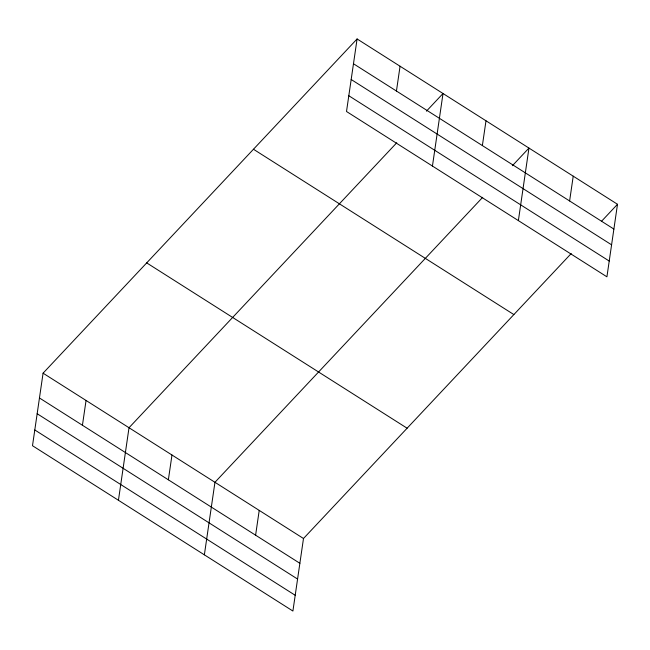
<?xml version="1.0" encoding="UTF-8"?>
<svg xmlns="http://www.w3.org/2000/svg" width="650" height="650" viewBox="0 0 650 650"><rect width="100%" height="100%" fill="white"/><g stroke="black" fill="none" stroke-linecap="round" stroke-linejoin="round"><path stroke-width="0.97" d="M357.094 38.959L346.507 111.499L606.921 276.819L617.5 204.279L357.094 38.959L43.079 373.181L32.5 445.721L292.906 611.041L303.493 538.501L571.212 253.541M82.436 425.254L86.052 400.465M118.438 500.281L129.017 427.741L396.744 142.781M168.366 479.806L171.982 455.016M204.368 554.832L214.955 482.292L482.674 197.332M255.604 535.194L259.22 510.396M396.443 91.024L400.059 66.235M432.445 166.051L443.024 93.511L426.449 111.158M482.373 145.584L485.997 120.794M518.375 220.61L528.962 148.07L512.379 165.718M569.611 200.964L573.227 176.174M601.608 221.187L617.5 204.279M353.47 63.749L613.884 229.068M351.179 79.503L611.585 244.822M348.806 95.737L609.221 261.056M253.467 149.256L513.874 314.576M146.705 262.892L407.111 428.212M43.079 373.181L303.493 538.501M39.463 397.979L299.877 563.298M37.164 413.733L297.578 579.053M34.799 429.967L295.206 595.286"/></g></svg>
